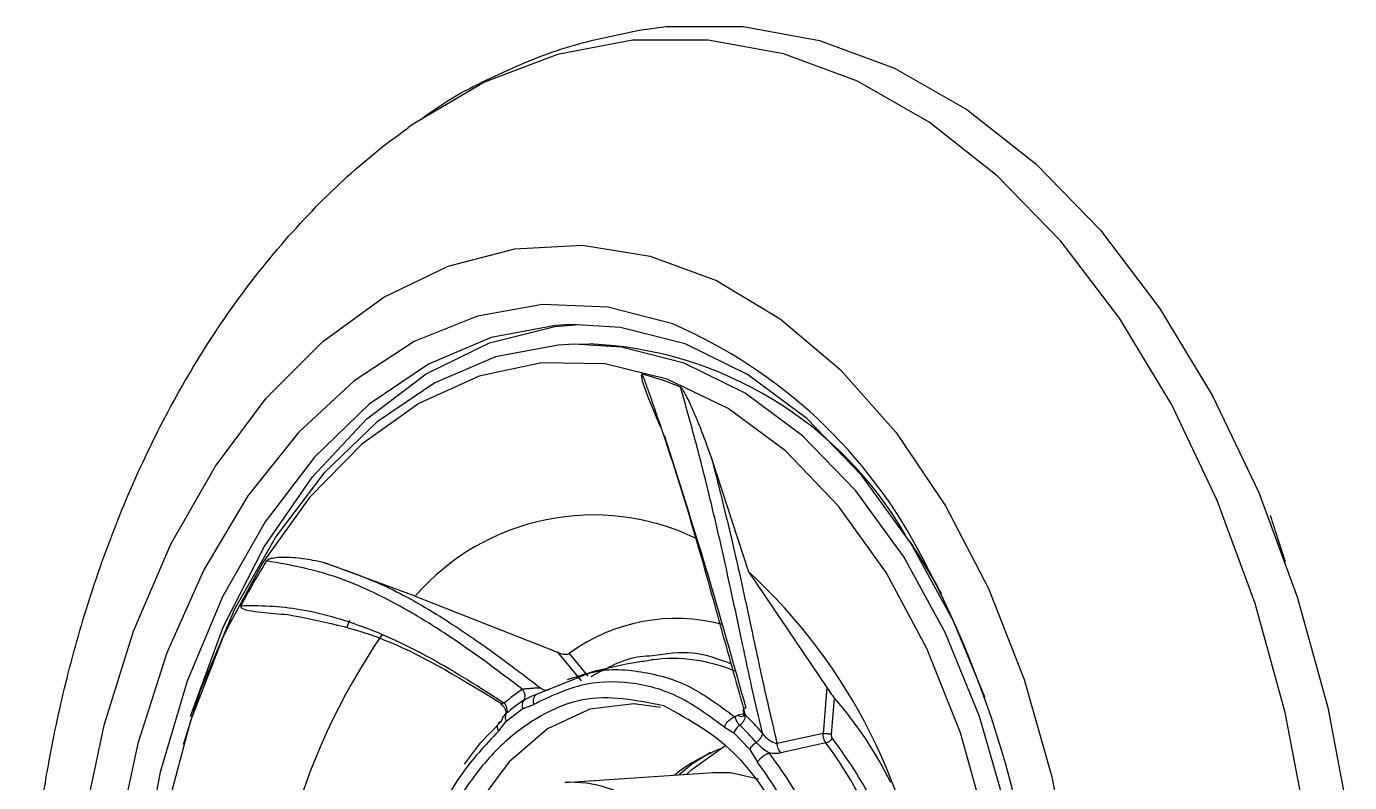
# Model space of a CAD drawing. Header units: inches. Extents: x 0 to 84, y -22 to 124.
# Drawn here: x 59.051 to 60.365, y 24.272 to 25.023 of the extents above; entities that cross this region are included whole.
import ezdxf

# ---------------------------------------------------------------- set-up
doc = ezdxf.new("R2010")
doc.units = ezdxf.units.IN
doc.header["$MEASUREMENT"] = 0
doc.layers.add('BDIM_CYAN', color=4, linetype='Continuous')

# ---------------------------------------------------------------- blocks, each defined once
blk = doc.blocks.new('2026 RELAY')
at = {"layer": 'BDIM_CYAN'}
for p, q in [((59.5947, 24.2073), (59.6106, 24.2077)), ((59.7683, 23.9813), (59.7315, 24.0937)), ((60.2857, 24.0377), (60.3006, 23.9915)), ((59.437, 23.9573), (59.347, 23.9904)), ((59.7683, 23.9813), (59.8457, 23.8666)), ((59.437, 23.9573), (59.5782, 23.9017)), ((59.3691, 23.9259), (59.3721, 23.9335)), ((59.5782, 23.9017), (59.6018, 23.8732)), ((59.6087, 23.8778), (59.5902, 23.9005)), ((59.5591, 23.8608), (59.5983, 23.8764)), ((59.8457, 23.8666), (59.8421, 23.8211)), ((59.5553, 23.8591), (59.5564, 23.8589)), ((59.8504, 23.8201), (59.8534, 23.856)), ((59.2154, 23.8383), (59.2139, 23.8382)), ((59.2158, 23.8442), (59.2173, 23.8442)), ((59.2172, 23.8486), (59.2185, 23.8478)), ((59.5442, 23.8458), (59.5273, 23.833)), ((59.5442, 23.8458), (59.5549, 23.8499)), ((59.7577, 23.8391), (59.7544, 23.8374)), ((59.7634, 23.8404), (59.7577, 23.8391)), ((59.5197, 23.8234), (59.5273, 23.833)), ((59.744, 23.8272), (59.7533, 23.8216)), ((59.7533, 23.8216), (59.7692, 23.805)), ((59.8421, 23.8211), (59.7963, 23.8111)), ((59.8448, 23.8117), (59.8002, 23.8018)), ((59.7692, 23.805), (59.777, 23.7926)), ((59.5856, 23.7724), (59.7329, 23.7824))]:
    blk.add_line(p, q, dxfattribs=at)
at = {"layer": 'BDIM_CYAN', "flags": 128}
for points in [[(59.6592, 24.5191), (59.6865, 24.5226), (59.7626, 24.5228), (59.8384, 24.5089), (59.9128, 24.4813), (59.9847, 24.4403), (60.0532, 24.3864), (60.1173, 24.3205), (60.176, 24.2433), (60.2287, 24.1561), (60.2744, 24.0601), (60.3127, 23.9565), (60.3429, 23.8469), (60.3646, 23.7328)], [(60.3222, 23.7293), (60.3008, 23.842), (60.271, 23.9502), (60.2332, 24.0524), (60.1881, 24.1473), (60.1361, 24.2334), (60.0781, 24.3095), (60.0148, 24.3746), (59.9472, 24.4278), (59.8762, 24.4683), (59.8028, 24.4956), (59.728, 24.5092), (59.6528, 24.509), (59.5784, 24.495), (59.5058, 24.4674), (59.436, 24.4265), (59.4299, 24.4222)], [(59.1074, 23.7304), (59.1282, 23.8292), (59.1574, 23.9226), (59.1945, 24.0089), (59.2387, 24.0864), (59.2893, 24.1539), (59.3453, 24.2101), (59.4059, 24.2541), (59.4698, 24.285), (59.536, 24.3022), (59.6032, 24.3056), (59.6704, 24.2949), (59.7362, 24.2705), (59.7995, 24.2327), (59.8591, 24.1822), (59.9141, 24.12), (59.9634, 24.0471), (60.0062, 23.9648), (60.0416, 23.8746), (60.0691, 23.7781), (60.0881, 23.6771)], [(59.6928, 24.2275), (59.6284, 24.2442), (59.5633, 24.2468), (59.4988, 24.2353), (59.4361, 24.21), (59.3765, 24.1712), (59.3212, 24.1199), (59.2711, 24.0568), (59.2273, 23.9834), (59.1906, 23.901), (59.1618, 23.8112), (59.1413, 23.7158)], [(59.5924, 24.2269), (59.5764, 24.2261), (59.5124, 24.2139), (59.4503, 24.1877), (59.3915, 24.1479), (59.3371, 24.0953), (59.2882, 24.0311), (59.2458, 23.9565), (59.2109, 23.8731), (59.184, 23.7826), (59.1657, 23.6868), (59.1565, 23.5876), (59.1565, 23.4871), (59.1656, 23.3873), (59.1838, 23.2902), (59.2107, 23.1979), (59.2456, 23.1122), (59.2879, 23.0348), (59.3368, 22.9674), (59.3911, 22.9113), (59.4499, 22.8676), (59.512, 22.8372)], [(59.2139, 23.8382), (59.2466, 23.9266), (59.2872, 24.0063), (59.3351, 24.0757), (59.389, 24.1334), (59.448, 24.178), (59.5107, 24.2087), (59.5757, 24.2248), (59.5998, 24.227)], [(60.0029, 23.8565), (59.9714, 23.9326), (59.9291, 24.0099), (59.8802, 24.0774), (59.8258, 24.1335), (59.767, 24.1772), (59.705, 24.2076), (59.641, 24.224), (59.5924, 24.2269)], [(59.595, 24.2073), (59.5791, 24.2065), (59.5169, 24.1947), (59.4566, 24.1691), (59.3994, 24.1304), (59.3465, 24.0793), (59.299, 24.0169), (59.2578, 23.9445), (59.2238, 23.8634), (59.2067, 23.8098)], [(60.0408, 23.3626), (60.0497, 23.4591), (60.0498, 23.5568), (60.0408, 23.6538), (60.0232, 23.7481), (59.9971, 23.8378), (59.9631, 23.9211), (59.922, 23.9963), (59.8745, 24.0619), (59.8216, 24.1165), (59.7645, 24.1589), (59.7042, 24.1885), (59.642, 24.2044), (59.595, 24.2073)], [(59.6873, 24.1728), (59.6252, 24.1879), (59.5624, 24.1889), (59.5005, 24.1757), (59.4406, 24.1486), (59.3841, 24.1081), (59.3321, 24.0551), (59.2859, 23.9908), (59.251, 23.9267)], [(60.0035, 23.7314), (59.9784, 23.8216), (59.9451, 23.9053), (59.9045, 23.9809), (59.8573, 24.0468), (59.8046, 24.1014), (59.7476, 24.1437), (59.6873, 24.1728), (59.6873, 24.1728)], [(59.251, 23.9267), (59.2463, 23.9164), (59.2141, 23.8337), (59.1902, 23.7443), (59.175, 23.6502), (59.1688, 23.5534), (59.1718, 23.4559), (59.1838, 23.3598), (59.2047, 23.2671), (59.234, 23.18), (59.271, 23.1001), (59.315, 23.0291), (59.3651, 22.9687), (59.4016, 22.9347)], [(59.6805, 23.8469), (59.6542, 23.8505), (59.6104, 23.8451), (59.5685, 23.8257), (59.5303, 23.793), (59.4974, 23.7486), (59.4714, 23.6943), (59.4608, 23.6625)], [(59.4859, 23.7905), (59.502, 23.8116), (59.5227, 23.8334)], [(59.7301, 23.8021), (59.7118, 23.7905), (59.699, 23.7801)], [(59.7067, 23.7806), (59.7118, 23.7854), (59.7445, 23.8089)], [(59.7329, 23.7824), (59.7502, 23.7822), (59.7778, 23.776)]]:
    blk.add_lwpolyline(points, dxfattribs=at)
at = {"layer": 'BDIM_CYAN'}
for centre, radius, start, end in [((59.4929, 23.7658), 0.5031, 27.2283, 66.5856), ((59.5941, 23.8269), 0.3811, 30.0751, 87.5209), ((59.5831, 23.8819), 0.3063, 67.4658, 75.0016), ((59.614, 23.8033), 0.2346, 64.0031, 138.9872), ((59.3632, 23.6347), 0.6792, 28.548, 33.7694), ((59.0339, 23.5104), 1.0282, 332.3914, 28.1828), ((59.8304, 23.6527), 0.6386, 147.8665, 152.4829), ((59.3911, 23.571), 0.5573, 5.8857, 47.4133), ((59.6963, 23.7554), 0.1798, 75.2575, 126.1521), ((59.9508, 23.5462), 0.6618, 145.6762, 184.1169), ((59.6927, 23.737), 0.1584, 66.6978, 97.6153), ((59.6644, 23.6866), 0.2154, 124.1489, 130.1334), ((59.662, 23.6814), 0.2086, 124.1489, 130.1335), ((59.5632, 23.6022), 0.3855, 26.1984, 41.1641), ((59.5756, 23.6412), 0.2739, 41.2034, 46.3015), ((59.576, 23.6374), 0.2653, 41.2034, 46.3015), ((59.8433, 23.8206), 0.00901, 279.5054, 331.9368), ((59.4768, 23.5399), 0.4575, 6.8091, 36.4378), ((59.5921, 23.6583), 0.1143, 49.9289, 93.3207)]:
    blk.add_arc(centre, radius, start, end, dxfattribs=at)
for points, knots in [([(59.4436, 24.4312), (59.4457, 24.4328), (59.4684, 24.45), (59.5159, 24.4745), (59.5857, 24.504), (59.6348, 24.514), (59.6594, 24.5191)], [0, 0, 0, 0, 0.032427, 0.352506, 0.674608, 1, 1, 1, 1]), ([(59.0516, 23.5097), (59.0515, 23.5131), (59.0513, 23.5251), (59.0511, 23.5521), (59.0519, 23.5957), (59.0551, 23.6545), (59.0622, 23.7242), (59.0743, 23.8014), (59.0922, 23.8828), (59.1165, 23.9662), (59.1476, 24.0499), (59.1858, 24.132), (59.2317, 24.2113), (59.2851, 24.2859), (59.345, 24.3523), (59.3942, 24.3963), (59.4232, 24.4171), (59.4302, 24.4221)], [0, 0, 0, 0, 0.0094021, 0.0326056, 0.0736002, 0.1281376, 0.1931384, 0.2655704, 0.3433789, 0.4251066, 0.5102659, 0.5990177, 0.6893933, 0.7836209, 0.8800377, 0.9711656, 1, 1, 1, 1]), ([(59.6623, 24.1777), (59.6623, 24.1777), (59.6621, 24.1778), (59.6619, 24.1777), (59.6617, 24.1775), (59.6616, 24.1771), (59.6615, 24.1761), (59.6621, 24.1722), (59.6669, 24.1575), (59.6739, 24.1406), (59.6801, 24.1263), (59.6817, 24.1228)], [0, 0, 0, 0, 0.0060448, 0.012149, 0.0176752, 0.0237149, 0.0340417, 0.0662918, 0.2145935, 0.8028864, 1, 1, 1, 1]), ([(59.6623, 24.1777), (59.6626, 24.177), (59.6634, 24.1749), (59.6656, 24.1689), (59.6725, 24.1496), (59.6882, 24.1043), (59.7129, 24.0264), (59.7392, 23.9303), (59.7569, 23.8676), (59.7648, 23.8392)], [0, 0, 0, 0, 0.007324, 0.019565, 0.058649, 0.192116, 0.441769, 0.746986, 1, 1, 1, 1]), ([(59.7315, 24.0937), (59.7298, 24.0986), (59.7251, 24.1118), (59.7181, 24.1299), (59.7113, 24.1458), (59.7068, 24.1552), (59.7039, 24.1605), (59.7021, 24.1632), (59.7011, 24.1644), (59.7006, 24.1647), (59.7005, 24.1648)], [0, 0, 0, 0, 0.191814, 0.519611, 0.729753, 0.856784, 0.930061, 0.970742, 0.992656, 1, 1, 1, 1]), ([(59.7817, 23.8216), (59.7782, 23.8365), (59.7716, 23.8651), (59.7616, 23.9119), (59.7515, 23.9592), (59.7407, 24.0085), (59.7289, 24.0585), (59.7155, 24.1115), (59.7056, 24.1467), (59.7005, 24.1648)], [0, 0, 0, 0, 0.136039, 0.261937, 0.40799, 0.540278, 0.678402, 0.83502, 1, 1, 1, 1]), ([(59.6841, 24.1172), (59.6983, 24.0729), (59.727, 23.9833), (59.7524, 23.8925), (59.7653, 23.8466)], [0, 0, 0, 0, 0.4948681, 1, 1, 1, 1]), ([(59.7315, 24.0937), (59.7391, 24.0635), (59.753, 24.0081), (59.7696, 23.9309), (59.7833, 23.8663), (59.792, 23.8293), (59.7963, 23.8111)], [0, 0, 0, 0, 0.318453, 0.584084, 0.795128, 1, 1, 1, 1]), ([(59.347, 23.9904), (59.3432, 23.9912), (59.3329, 23.9936), (59.3186, 23.9955), (59.3059, 23.9959), (59.2982, 23.9954), (59.2938, 23.9946), (59.2914, 23.9937), (59.2901, 23.993), (59.2897, 23.9925), (59.2896, 23.9924)], [0, 0, 0, 0, 0.191793, 0.51957, 0.729701, 0.856735, 0.930021, 0.970711, 0.992633, 1, 1, 1, 1]), ([(59.5435, 23.8648), (59.5311, 23.8743), (59.5072, 23.8925), (59.4707, 23.918), (59.4354, 23.9403), (59.3998, 23.9594), (59.3498, 23.9816), (59.3145, 23.9879), (59.2896, 23.9924)], [0, 0, 0, 0, 0.134858, 0.259599, 0.404069, 0.533562, 0.672142, 1, 1, 1, 1]), ([(59.347, 23.9904), (59.3682, 23.9831), (59.4072, 23.9697), (59.4645, 23.9363), (59.5147, 23.902), (59.5461, 23.878), (59.5615, 23.8662)], [0, 0, 0, 0, 0.318533, 0.584798, 0.795469, 1, 1, 1, 1]), ([(59.2641, 23.9478), (59.264, 23.9477), (59.2639, 23.9475), (59.2639, 23.9471), (59.2639, 23.9467), (59.2641, 23.9463), (59.2646, 23.9457), (59.2672, 23.9441), (59.2781, 23.9418), (59.2931, 23.9405), (59.3064, 23.9394), (59.3108, 23.939)], [0, 0, 0, 0, 0.0055006, 0.0110552, 0.016084, 0.0215799, 0.030977, 0.0603237, 0.1952739, 0.7306037, 1, 1, 1, 1]), ([(59.2641, 23.9478), (59.2646, 23.9478), (59.266, 23.9479), (59.2703, 23.9481), (59.2742, 23.9481), (59.2771, 23.9481)], [0, 0, 0, 0, 0.124891, 0.333599, 1, 1, 1, 1]), ([(59.2771, 23.9481), (59.2873, 23.9478), (59.3165, 23.9468), (59.3744, 23.9334), (59.4478, 23.9009), (59.5013, 23.8667), (59.5256, 23.8512)], [0, 0, 0, 0, 0.141781, 0.406989, 0.731223, 1, 1, 1, 1]), ([(59.3108, 23.939), (59.3433, 23.9328), (59.409, 23.9204), (59.4853, 23.8737), (59.5239, 23.8501)], [0, 0, 0, 0, 0.495173, 1, 1, 1, 1]), ([(59.5782, 23.9017), (59.5797, 23.9011), (59.5828, 23.8999), (59.5867, 23.8995), (59.5892, 23.8999), (59.59, 23.9004), (59.5902, 23.9005)], [0, 0, 0, 0, 0.3556762, 0.7227567, 0.9159957, 1, 1, 1, 1]), ([(59.5884, 23.8746), (59.5961, 23.8771), (59.6191, 23.8846), (59.6479, 23.8906), (59.6684, 23.8936), (59.6734, 23.8943)], [0, 0, 0, 0, 0.274671, 0.821729, 1, 1, 1, 1]), ([(59.6727, 23.898), (59.6687, 23.8979), (59.6475, 23.8972), (59.6275, 23.8861), (59.6113, 23.8771)], [0, 0, 0, 0, 0.189813, 1, 1, 1, 1]), ([(59.7505, 23.8903), (59.7381, 23.8948), (59.7123, 23.904), (59.6862, 23.9001), (59.6727, 23.898)], [0, 0, 0, 0, 0.483088, 1, 1, 1, 1]), ([(59.5983, 23.8764), (59.6014, 23.8777), (59.6207, 23.8859), (59.6582, 23.8844), (59.7084, 23.8718), (59.7391, 23.8489), (59.7544, 23.8374)], [0, 0, 0, 0, 0.06032, 0.373547, 0.686774, 1, 1, 1, 1]), ([(59.5615, 23.8662), (59.5609, 23.8662), (59.5597, 23.8661), (59.5566, 23.866), (59.5525, 23.8657), (59.5476, 23.8653), (59.5449, 23.865), (59.5435, 23.8648)], [0, 0, 0, 0, 0.111469, 0.230184, 0.482261, 0.743373, 1, 1, 1, 1]), ([(59.744, 23.8272), (59.7293, 23.8382), (59.6996, 23.8603), (59.6507, 23.8735), (59.6013, 23.8721), (59.5702, 23.8572), (59.5549, 23.8499)], [0, 0, 0, 0, 0.247011, 0.5, 0.752989, 1, 1, 1, 1]), ([(59.5694, 23.8645), (59.5687, 23.8643), (59.5675, 23.8637), (59.5654, 23.8639), (59.5633, 23.8646), (59.5621, 23.8657), (59.5615, 23.8662)], [0, 0, 0, 0, 0.245337, 0.5, 0.754663, 1, 1, 1, 1]), ([(59.8457, 23.8666), (59.8465, 23.8654), (59.8482, 23.8628), (59.8508, 23.8593), (59.8525, 23.857), (59.8532, 23.8562), (59.8534, 23.856)], [0, 0, 0, 0, 0.355625, 0.722653, 0.915819, 1, 1, 1, 1]), ([(59.6839, 23.8484), (59.6568, 23.8539), (59.6152, 23.8623), (59.5605, 23.8399), (59.5209, 23.8104), (59.4863, 23.7684), (59.4502, 23.7021), (59.4227, 23.603), (59.421, 23.4943), (59.4357, 23.4091), (59.4557, 23.3469), (59.4834, 23.2924), (59.5266, 23.2337), (59.5664, 23.2119), (59.5922, 23.1977)], [0, 0, 0, 0, 0.119728, 0.18418, 0.25, 0.31582, 0.380272, 0.5, 0.619728, 0.68418, 0.75, 0.81582, 0.880272, 1, 1, 1, 1]), ([(59.5256, 23.8512), (59.5248, 23.8511), (59.5232, 23.8507), (59.5222, 23.8503), (59.522, 23.8501), (59.5222, 23.8501), (59.5229, 23.85), (59.5235, 23.8501), (59.5239, 23.8501)], [0, 0, 0, 0, 0.277554, 0.532524, 0.651828, 0.767234, 0.882133, 1, 1, 1, 1]), ([(59.5275, 23.8409), (59.5278, 23.8416), (59.5285, 23.8431), (59.5283, 23.846), (59.5273, 23.8488), (59.5261, 23.8505), (59.5256, 23.8512)], [0, 0, 0, 0, 0.266689, 0.531115, 0.778754, 1, 1, 1, 1]), ([(59.5449, 23.854), (59.5473, 23.8553), (59.5516, 23.8577), (59.5568, 23.8599), (59.5591, 23.8608)], [0, 0, 0, 0, 0.5714031, 1, 1, 1, 1]), ([(59.5275, 23.8408), (59.5275, 23.8413), (59.5274, 23.8424), (59.5265, 23.8456), (59.5245, 23.8485), (59.5228, 23.8497), (59.522, 23.8502)], [0, 0, 0, 0, 0.283608, 0.547917, 0.787658, 1, 1, 1, 1]), ([(59.5227, 23.8334), (59.523, 23.834), (59.5233, 23.8346), (59.5235, 23.8353), (59.5237, 23.8359), (59.5244, 23.8377), (59.5262, 23.8395), (59.5275, 23.8409)], [0, 0, 0, 0, 0.22908, 0.257055, 0.306679, 0.485356, 1, 1, 1, 1]), ([(59.8466, 23.4388), (59.8471, 23.4409), (59.8585, 23.4809), (59.8541, 23.5524), (59.8406, 23.6368), (59.8203, 23.6993), (59.7927, 23.7537), (59.7494, 23.8125), (59.7097, 23.8343), (59.6839, 23.8484)], [0, 0, 0, 0, 0.012827, 0.249213, 0.376463, 0.506414, 0.636364, 0.763615, 1, 1, 1, 1]), ([(59.7577, 23.8391), (59.7582, 23.8388), (59.7592, 23.8382), (59.7607, 23.8378), (59.7623, 23.8381), (59.7633, 23.8386), (59.7637, 23.8392), (59.7638, 23.8393)], [0, 0, 0, 0, 0.214155, 0.448849, 0.699355, 0.958266, 1, 1, 1, 1]), ([(59.7592, 23.8292), (59.7601, 23.8299), (59.7619, 23.8314), (59.7637, 23.8342), (59.7648, 23.8369), (59.7648, 23.8385), (59.7648, 23.8392)], [0, 0, 0, 0, 0.266689, 0.531115, 0.778754, 1, 1, 1, 1]), ([(59.7648, 23.8392), (59.7643, 23.8401), (59.7632, 23.8418), (59.7627, 23.8438), (59.7629, 23.8452), (59.7634, 23.8459), (59.7642, 23.8464), (59.7649, 23.8466), (59.7653, 23.8466)], [0, 0, 0, 0, 0.277559, 0.532523, 0.651824, 0.76723, 0.88213, 1, 1, 1, 1]), ([(59.7628, 23.8385), (59.7629, 23.8387), (59.7632, 23.8392), (59.7636, 23.8409), (59.7634, 23.8426), (59.763, 23.8432), (59.7629, 23.8434)], [0, 0, 0, 0, 0.262336, 0.537971, 0.781384, 1, 1, 1, 1]), ([(59.7592, 23.8292), (59.7586, 23.8287), (59.7573, 23.8276), (59.7556, 23.8257), (59.7542, 23.8237), (59.7536, 23.8223), (59.7533, 23.8216)], [0, 0, 0, 0, 0.257259, 0.51339, 0.762603, 1, 1, 1, 1]), ([(59.7544, 23.8374), (59.7547, 23.8368), (59.7551, 23.836), (59.7554, 23.8348), (59.7559, 23.8334), (59.757, 23.8315), (59.7585, 23.83), (59.7592, 23.8292)], [0, 0, 0, 0, 0.223737, 0.303286, 0.472303, 0.744397, 1, 1, 1, 1]), ([(59.5197, 23.8234), (59.5065, 23.8093), (59.4799, 23.7807), (59.4489, 23.7217), (59.4259, 23.6543), (59.4192, 23.6048), (59.4159, 23.5804)], [0, 0, 0, 0, 0.247012, 0.5, 0.752988, 1, 1, 1, 1]), ([(59.7756, 23.8122), (59.7778, 23.8101), (59.7816, 23.8063), (59.7865, 23.803), (59.7885, 23.8016)], [0, 0, 0, 0, 0.571403, 1, 1, 1, 1]), ([(59.7963, 23.8111), (59.7957, 23.8112), (59.7945, 23.8113), (59.7918, 23.8122), (59.7884, 23.8143), (59.7845, 23.8176), (59.7826, 23.8203), (59.7817, 23.8216)], [0, 0, 0, 0, 0.111469, 0.230184, 0.482261, 0.743373, 1, 1, 1, 1]), ([(59.8448, 23.8117), (59.8444, 23.8123), (59.8435, 23.8135), (59.8426, 23.8159), (59.8421, 23.8185), (59.8421, 23.8203), (59.8421, 23.8211)], [0, 0, 0, 0, 0.245118, 0.499544, 0.75421, 1, 1, 1, 1]), ([(59.8421, 23.8211), (59.8427, 23.8211), (59.8437, 23.8211), (59.8453, 23.821), (59.8465, 23.8209), (59.8477, 23.8207), (59.8491, 23.8205), (59.8498, 23.8203), (59.8504, 23.8201)], [0, 0, 0, 0, 0.250263, 0.382232, 0.514843, 0.645287, 0.771015, 1, 1, 1, 1]), ([(59.8513, 23.8163), (59.8511, 23.8166), (59.8508, 23.8171), (59.8505, 23.818), (59.8503, 23.8191), (59.8503, 23.8198), (59.8504, 23.8201)], [0, 0, 0, 0, 0.244752, 0.492429, 0.744713, 1, 1, 1, 1]), ([(59.937, 23.6042), (59.9367, 23.6074), (59.9339, 23.6376), (59.9181, 23.6914), (59.8903, 23.7615), (59.8642, 23.7982), (59.8513, 23.8163)], [0, 0, 0, 0, 0.037502, 0.360809, 0.684117, 1, 1, 1, 1]), ([(59.6945, 23.7798), (59.6946, 23.7799), (59.7077, 23.7915), (59.7239, 23.7988), (59.74, 23.8061)], [0, 0, 0, 0, 0.00535, 1, 1, 1, 1]), ([(59.8002, 23.8018), (59.7985, 23.8014), (59.795, 23.8007), (59.7908, 23.8013), (59.7885, 23.8016)], [0, 0, 0, 0, 0.459354, 1, 1, 1, 1]), ([(59.7885, 23.8016), (59.8011, 23.7837), (59.8263, 23.7479), (59.8534, 23.68), (59.8719, 23.6057), (59.8751, 23.5534), (59.8767, 23.5272)], [0, 0, 0, 0, 0.25, 0.5, 0.75, 1, 1, 1, 1]), ([(59.8002, 23.8018), (59.7997, 23.8024), (59.7987, 23.8036), (59.7975, 23.806), (59.7966, 23.8086), (59.7964, 23.8103), (59.7963, 23.8111)], [0, 0, 0, 0, 0.245337, 0.5, 0.754663, 1, 1, 1, 1]), ([(59.8624, 23.5269), (59.8609, 23.5519), (59.8578, 23.6026), (59.8398, 23.6749), (59.8134, 23.7408), (59.7891, 23.7754), (59.777, 23.7926)], [0, 0, 0, 0, 0.247011, 0.5, 0.752989, 1, 1, 1, 1])]:
    blk.add_open_spline(points, degree=3, knots=knots, dxfattribs=at)
for points in [[(59.5435, 23.8648), (59.5441, 23.8639), (59.5452, 23.8621), (59.5459, 23.8591), (59.5459, 23.8562), (59.5452, 23.8548), (59.5449, 23.854)], [(59.5442, 23.8458), (59.544, 23.8466), (59.5436, 23.8481), (59.5436, 23.8503), (59.544, 23.8524), (59.5446, 23.8535), (59.5449, 23.854)], [(59.5549, 23.8499), (59.5547, 23.8511), (59.5542, 23.8536), (59.5549, 23.8569), (59.5565, 23.8595), (59.5582, 23.8604), (59.5591, 23.8608)], [(59.5275, 23.8409), (59.5272, 23.8403), (59.5267, 23.8393), (59.5265, 23.8373), (59.5266, 23.8352), (59.527, 23.8337), (59.5273, 23.833)], [(59.5197, 23.8234), (59.5193, 23.8245), (59.5186, 23.8268), (59.519, 23.8298), (59.5203, 23.8322), (59.5219, 23.833), (59.5227, 23.8334)], [(59.744, 23.8272), (59.7445, 23.8284), (59.7455, 23.8307), (59.7481, 23.8337), (59.7512, 23.8362), (59.7534, 23.837), (59.7544, 23.8374)], [(59.7692, 23.805), (59.7696, 23.8057), (59.7703, 23.807), (59.7718, 23.8089), (59.7736, 23.8107), (59.7749, 23.8117), (59.7756, 23.8122)], [(59.7817, 23.8216), (59.7816, 23.8208), (59.7814, 23.8192), (59.7801, 23.8166), (59.7781, 23.8141), (59.7764, 23.8128), (59.7756, 23.8122)], [(59.777, 23.7926), (59.7776, 23.7936), (59.7789, 23.7956), (59.7818, 23.7983), (59.7852, 23.8005), (59.7874, 23.8012), (59.7885, 23.8016)]]:
    blk.add_open_spline(points, degree=3, dxfattribs=at)

msp = doc.modelspace()

# ---------------------------------------------------------------- block references
msp.add_blockref('2026 RELAY', (0, 0.5))

doc.saveas('drawing.dxf')
